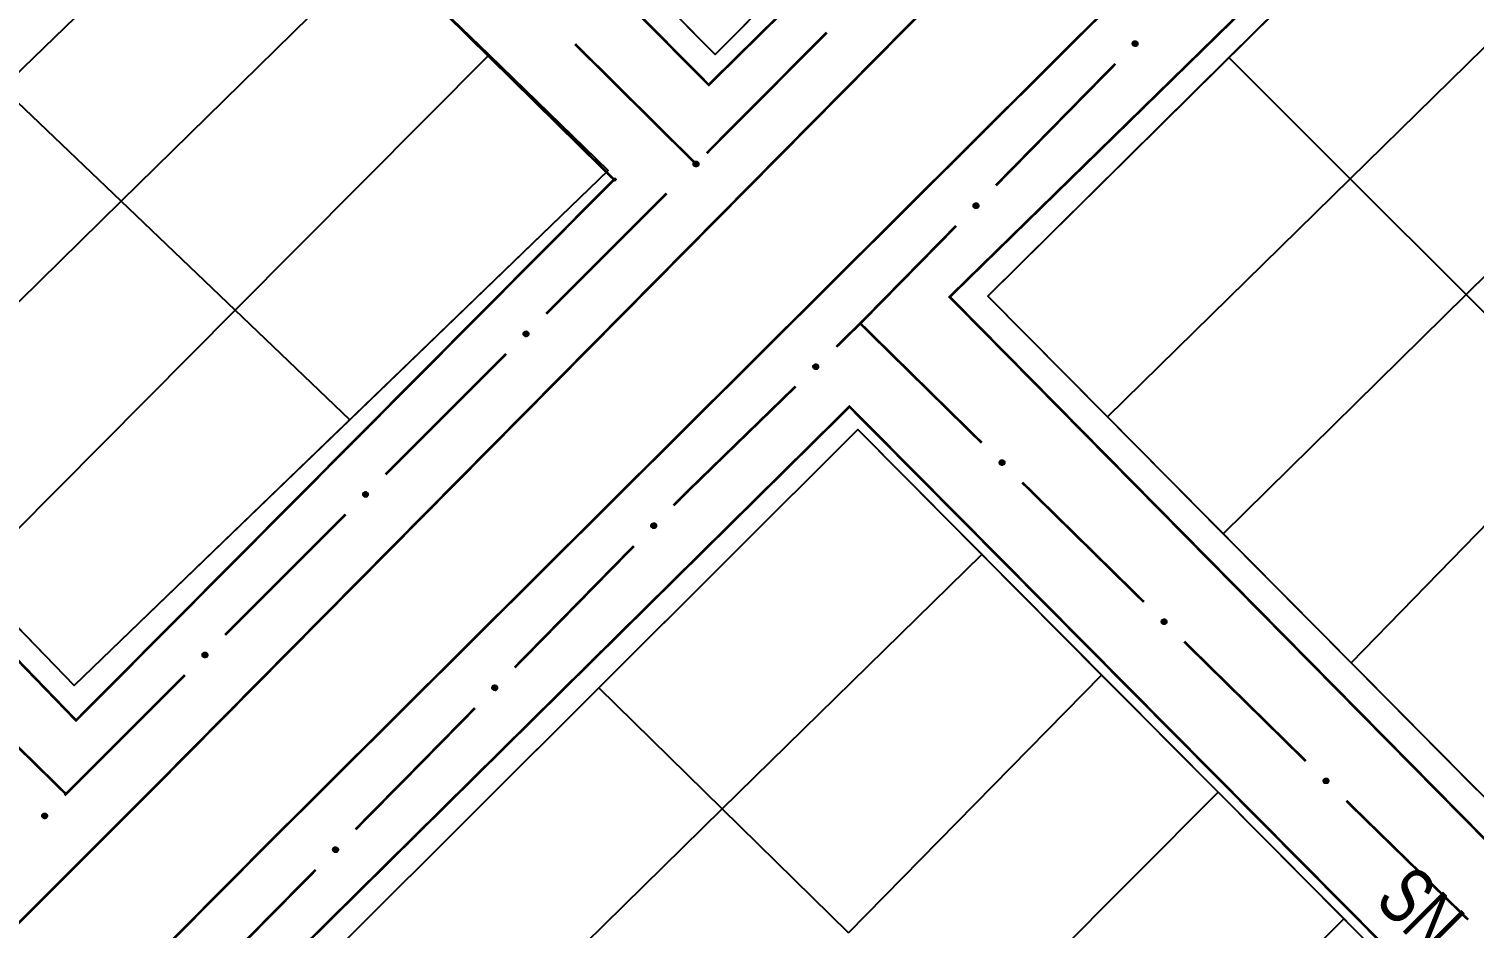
# Model space of a CAD drawing. Extents: x 205150 to 206910, y 4858726 to 4860849.
# Drawn here: x 205541 to 205642.9, y 4860356.9 to 4860420.2 of the extents above; entities that cross this region are included whole.
import ezdxf

# ---------------------------------------------------------------- set-up
doc = ezdxf.new("R2010")
doc.units = 0
doc.header["$LTSCALE"] = 1.5
doc.header["$MEASUREMENT"] = 0
for name, color, linetype in [('CD-MALHA-LOTES', 7, 'CONTINUOUS'), ('RU-QUADRAS', 6, 'CONTINUOUS'), ('SV-EIXO-RUA-N-PAV', 6, 'CONTINUOUS'), ('SV-RUA-NAO-PAV-S-GUIA-C-GUIA', 7, 'CONTINUOUS'), ('SV-TXT-RUA-N-PAV-S-GUIA-C-GUIA', 7, 'CONTINUOUS'), ('SV-VIAS-EM-CONSTR', 7, 'CONTINUOUS')]:
    doc.layers.add(name, color=color, linetype=linetype)
doc.styles.add('ARIAL', font='ARIAL.TTF')

msp = doc.modelspace()

# ---------------------------------------------------------------- linework, layer by layer
at = {"layer": 'CD-MALHA-LOTES'}
for points in [[(205607.77, 4860436.92), (205589.4, 4860418.44), (205581.49, 4860426.41)], [(205651.84, 4860427.02), (205643.19, 4860435.61), (205625.61, 4860418.22)], [(205539.19, 4860416.08), (205557.54, 4860433.85)], [(205634.16, 4860409.68), (205651.84, 4860427.02)], [(205547.55, 4860408.1), (205565.71, 4860425.93)], [(205573.48, 4860418.4), (205565.71, 4860425.93)], [(205642.32, 4860401.53), (205659.99, 4860418.93)], [(205555.59, 4860400.42), (205573.48, 4860418.4)], [(205573.48, 4860418.4), (205581.87, 4860410.26), (205563.66, 4860392.7)], [(205617.04, 4860392.89), (205608.61, 4860401.4), (205625.61, 4860418.22)], [(205634.16, 4860409.68), (205625.61, 4860418.22)], [(205547.55, 4860408.1), (205539.19, 4860416.08)], [(205617.04, 4860392.89), (205634.16, 4860409.68)], [(205642.32, 4860401.53), (205634.16, 4860409.68)], [(205528.92, 4860389.8), (205547.55, 4860408.1)], [(205555.59, 4860400.42), (205547.55, 4860408.1)], [(205625.2, 4860384.66), (205642.32, 4860401.53)], [(205651.04, 4860392.82), (205642.32, 4860401.53)], [(205536.86, 4860381.59), (205555.59, 4860400.42)], [(205563.66, 4860392.7), (205555.59, 4860400.42)], [(205563.66, 4860392.7), (205544.23, 4860373.97), (205536.86, 4860381.59)], [(205625.2, 4860384.66), (205617.04, 4860392.89)], [(205634.22, 4860375.56), (205651.04, 4860392.82)], [(205581.21, 4860373.81), (205599.45, 4860392), (205608.19, 4860383.21)], [(205634.22, 4860375.56), (205625.2, 4860384.66)], [(205589.91, 4860365.28), (205608.19, 4860383.21)], [(205616.64, 4860374.71), (205608.19, 4860383.21)], [(205643.11, 4860366.59), (205634.22, 4860375.56)], [(205598.81, 4860356.55), (205616.64, 4860374.71)], [(205624.84, 4860366.46), (205616.64, 4860374.71)], [(205571.93, 4860347.63), (205563.41, 4860356.06), (205581.21, 4860373.81)], [(205589.91, 4860365.28), (205581.21, 4860373.81)], [(205606.99, 4860348.53), (205624.84, 4860366.46)], [(205633.7, 4860357.53), (205624.84, 4860366.46)], [(205571.93, 4860347.63), (205589.91, 4860365.28)], [(205598.81, 4860356.55), (205589.91, 4860365.28)], [(205615.97, 4860339.72), (205633.7, 4860357.53)], [(205642.65, 4860348.53), (205633.7, 4860357.53)]]:
    msp.add_lwpolyline(points, dxfattribs=at)
at = {"layer": 'RU-QUADRAS'}
for points in [[(205527.54, 4860551.32), (205498.98, 4860509.56), (205589.4, 4860418.44), (205625.99, 4860455.25)], [(205486.56, 4860490.29), (205464.93, 4860456.94), (205467.07, 4860453.74), (205544.23, 4860373.97), (205581.87, 4860410.26), (205508.98, 4860480.95), (205502.04, 4860474.81)], [(205643.19, 4860435.61), (205718.65, 4860360.7), (205684.29, 4860325.04), (205608.61, 4860401.4)], [(205599.45, 4860392), (205686.43, 4860304.48), (205650.98, 4860269.33), (205563.41, 4860356.06)]]:
    msp.add_lwpolyline(points, close=True, dxfattribs=at)
at = {"layer": 'SV-EIXO-RUA-N-PAV', "const_width": 0.18, "flags": 128}
for points in [[(205588.81, 4860411.48), (205597.27, 4860419.98)], [(205588.05, 4860410.72), (205579.53, 4860419.17)], [(205609.19, 4860409.21), (205617.6, 4860417.77)], [(205577.5, 4860400.16), (205585.98, 4860408.65)], [(205599.63, 4860399.48), (205606.38, 4860406.35)], [(205599.37, 4860399.23), (205599.63, 4860399.48)], [(205599.63, 4860399.48), (205608.19, 4860391.07)], [(205597.94, 4860397.83), (205599.37, 4860399.23)], [(205566.18, 4860388.85), (205574.67, 4860397.33)], [(205587.35, 4860387.54), (205595.07, 4860395.04)], [(205611.05, 4860388.27), (205619.61, 4860379.86)], [(205586.48, 4860386.66), (205587.18, 4860387.37)], [(205587.18, 4860387.37), (205587.35, 4860387.54)], [(205554.87, 4860377.54), (205563.36, 4860386.02)], [(205575.28, 4860375.24), (205583.68, 4860383.8)], [(205622.46, 4860377.06), (205631.02, 4860368.65)], [(205543.66, 4860366.32), (205535.09, 4860374.73)], [(205543.66, 4860366.32), (205552.04, 4860374.71)], [(205567.9, 4860367.72), (205572.48, 4860372.38)], [(205564.06, 4860363.83), (205567.57, 4860367.39)], [(205567.57, 4860367.39), (205567.9, 4860367.72)], [(205543.56, 4860366.22), (205543.66, 4860366.32)], [(205633.88, 4860365.85), (205642.47, 4860357.47)], [(205555.45, 4860355.11), (205561.25, 4860360.98)]]:
    msp.add_lwpolyline(points, dxfattribs=at)
at = {"layer": 'SV-EIXO-RUA-N-PAV', "flags": 128}
for points in [[(205618.82, 4860419.15), (205618.99, 4860419.37)], [(205618.82, 4860419.17), (205618.97, 4860419.37)], [(205618.82, 4860419.2), (205618.94, 4860419.36)], [(205618.82, 4860419.22), (205618.93, 4860419.36)], [(205618.82, 4860419.24), (205618.9, 4860419.34)], [(205618.83, 4860419.13), (205619.01, 4860419.37)], [(205618.83, 4860419.26), (205618.89, 4860419.34)], [(205618.84, 4860419.12), (205619.03, 4860419.36)], [(205618.85, 4860419.1), (205619.06, 4860419.36)], [(205618.86, 4860419.09), (205619.07, 4860419.35)], [(205618.87, 4860419.07), (205619.09, 4860419.34)], [(205618.89, 4860419.06), (205619.1, 4860419.33)], [(205618.9, 4860419.05), (205619.12, 4860419.32)], [(205618.92, 4860419.04), (205619.13, 4860419.31)], [(205618.93, 4860419.03), (205619.14, 4860419.3)], [(205618.95, 4860419.03), (205619.15, 4860419.27)], [(205618.97, 4860419.02), (205619.16, 4860419.26)], [(205619, 4860419.02), (205619.16, 4860419.24)], [(205619.02, 4860419.02), (205619.17, 4860419.22)], [(205619.04, 4860419.03), (205619.16, 4860419.19)], [(205619.06, 4860419.03), (205619.17, 4860419.17)], [(205619.08, 4860419.04), (205619.16, 4860419.15)], [(205619.09, 4860419.05), (205619.16, 4860419.13)], [(205587.87, 4860410.75), (205587.98, 4860410.89)], [(205587.88, 4860410.66), (205588.07, 4860410.9)], [(205587.88, 4860410.7), (205588.02, 4860410.9)], [(205587.88, 4860410.68), (205588.05, 4860410.89)], [(205587.88, 4860410.72), (205588, 4860410.89)], [(205587.88, 4860410.77), (205587.96, 4860410.87)], [(205587.88, 4860410.79), (205587.95, 4860410.87)], [(205587.9, 4860410.64), (205588.09, 4860410.89)], [(205587.9, 4860410.62), (205588.12, 4860410.89)], [(205587.92, 4860410.61), (205588.13, 4860410.88)], [(205587.93, 4860410.6), (205588.15, 4860410.87)], [(205587.94, 4860410.59), (205588.16, 4860410.86)], [(205587.95, 4860410.57), (205588.18, 4860410.85)], [(205587.97, 4860410.57), (205588.19, 4860410.83)], [(205587.98, 4860410.56), (205588.2, 4860410.82)], [(205588.01, 4860410.55), (205588.2, 4860410.8)], [(205588.03, 4860410.55), (205588.21, 4860410.79)], [(205588.05, 4860410.55), (205588.22, 4860410.76)], [(205588.07, 4860410.55), (205588.23, 4860410.75)], [(205588.1, 4860410.56), (205588.22, 4860410.72)], [(205588.12, 4860410.56), (205588.23, 4860410.7)], [(205588.13, 4860410.57), (205588.22, 4860410.67)], [(205588.15, 4860410.57), (205588.22, 4860410.66)], [(205607.6, 4860407.8), (205607.71, 4860407.94)], [(205607.61, 4860407.76), (205607.75, 4860407.96)], [(205607.61, 4860407.73), (205607.78, 4860407.95)], [(205607.61, 4860407.78), (205607.73, 4860407.95)], [(205607.61, 4860407.83), (205607.69, 4860407.93)], [(205607.61, 4860407.85), (205607.68, 4860407.93)], [(205607.62, 4860407.71), (205607.8, 4860407.96)], [(205607.63, 4860407.7), (205607.82, 4860407.95)], [(205607.63, 4860407.68), (205607.84, 4860407.95)], [(205607.65, 4860407.67), (205607.86, 4860407.94)], [(205607.66, 4860407.66), (205607.88, 4860407.93)], [(205607.67, 4860407.65), (205607.89, 4860407.92)], [(205607.68, 4860407.63), (205607.91, 4860407.91)], [(205607.7, 4860407.63), (205607.91, 4860407.89)], [(205607.72, 4860407.61), (205607.93, 4860407.88)], [(205607.74, 4860407.61), (205607.93, 4860407.86)], [(205607.76, 4860407.61), (205607.94, 4860407.85)], [(205607.78, 4860407.61), (205607.95, 4860407.82)], [(205607.81, 4860407.61), (205607.96, 4860407.81)], [(205607.83, 4860407.62), (205607.95, 4860407.78)], [(205607.85, 4860407.62), (205607.96, 4860407.76)], [(205607.87, 4860407.63), (205607.95, 4860407.73)], [(205607.88, 4860407.63), (205607.95, 4860407.72)], [(205575.9, 4860398.73), (205576.05, 4860398.92)], [(205575.9, 4860398.75), (205576.03, 4860398.91)], [(205575.9, 4860398.77), (205576.01, 4860398.91)], [(205575.91, 4860398.68), (205576.1, 4860398.93)], [(205575.91, 4860398.7), (205576.08, 4860398.92)], [(205575.91, 4860398.8), (205575.99, 4860398.9)], [(205575.91, 4860398.82), (205575.98, 4860398.9)], [(205575.93, 4860398.67), (205576.12, 4860398.92)], [(205575.93, 4860398.65), (205576.14, 4860398.91)], [(205575.95, 4860398.64), (205576.16, 4860398.9)], [(205575.95, 4860398.63), (205576.18, 4860398.9)], [(205575.97, 4860398.61), (205576.19, 4860398.88)], [(205575.98, 4860398.6), (205576.21, 4860398.87)], [(205576, 4860398.59), (205576.21, 4860398.86)], [(205576.01, 4860398.58), (205576.23, 4860398.85)], [(205576.04, 4860398.58), (205576.23, 4860398.83)], [(205576.05, 4860398.57), (205576.24, 4860398.81)], [(205576.08, 4860398.58), (205576.25, 4860398.79)], [(205576.1, 4860398.57), (205576.25, 4860398.77)], [(205576.13, 4860398.58), (205576.25, 4860398.74)], [(205576.14, 4860398.58), (205576.25, 4860398.72)], [(205576.16, 4860398.6), (205576.25, 4860398.7)], [(205576.18, 4860398.6), (205576.24, 4860398.68)], [(205596.32, 4860396.42), (205596.47, 4860396.61)], [(205596.32, 4860396.44), (205596.45, 4860396.6)], [(205596.32, 4860396.47), (205596.43, 4860396.6)], [(205596.33, 4860396.39), (205596.5, 4860396.61)], [(205596.33, 4860396.37), (205596.52, 4860396.61)], [(205596.33, 4860396.49), (205596.41, 4860396.59)], [(205596.33, 4860396.51), (205596.4, 4860396.59)], [(205596.34, 4860396.36), (205596.54, 4860396.6)], [(205596.35, 4860396.34), (205596.57, 4860396.6)], [(205596.36, 4860396.33), (205596.58, 4860396.59)], [(205596.37, 4860396.32), (205596.6, 4860396.58)], [(205596.39, 4860396.3), (205596.61, 4860396.57)], [(205596.4, 4860396.29), (205596.63, 4860396.56)], [(205596.42, 4860396.28), (205596.63, 4860396.55)], [(205596.43, 4860396.27), (205596.65, 4860396.53)], [(205596.45, 4860396.27), (205596.65, 4860396.51)], [(205596.47, 4860396.26), (205596.66, 4860396.5)], [(205596.5, 4860396.27), (205596.67, 4860396.48)], [(205596.52, 4860396.26), (205596.67, 4860396.46)], [(205596.54, 4860396.27), (205596.67, 4860396.43)], [(205596.56, 4860396.27), (205596.67, 4860396.41)], [(205596.58, 4860396.28), (205596.66, 4860396.39)], [(205596.59, 4860396.29), (205596.66, 4860396.37)], [(205609.45, 4860389.72), (205609.7, 4860389.52)], [(205609.45, 4860389.7), (205609.69, 4860389.51)], [(205609.45, 4860389.67), (205609.67, 4860389.51)], [(205609.45, 4860389.65), (205609.65, 4860389.5)], [(205609.46, 4860389.74), (205609.72, 4860389.53)], [(205609.46, 4860389.63), (205609.62, 4860389.51)], [(205609.46, 4860389.61), (205609.6, 4860389.5)], [(205609.47, 4860389.77), (205609.75, 4860389.55)], [(205609.47, 4860389.75), (205609.73, 4860389.54)], [(205609.47, 4860389.59), (205609.57, 4860389.51)], [(205609.47, 4860389.58), (205609.56, 4860389.51)], [(205609.49, 4860389.78), (205609.76, 4860389.56)], [(205609.5, 4860389.8), (205609.77, 4860389.58)], [(205609.51, 4860389.81), (205609.78, 4860389.6)], [(205609.52, 4860389.82), (205609.79, 4860389.61)], [(205609.54, 4860389.83), (205609.79, 4860389.64)], [(205609.55, 4860389.84), (205609.8, 4860389.65)], [(205609.57, 4860389.84), (205609.79, 4860389.68)], [(205609.6, 4860389.85), (205609.8, 4860389.7)], [(205609.62, 4860389.85), (205609.79, 4860389.73)], [(205609.64, 4860389.85), (205609.79, 4860389.74)], [(205609.67, 4860389.85), (205609.77, 4860389.76)], [(205609.69, 4860389.84), (205609.77, 4860389.78)], [(205564.59, 4860387.41), (205564.74, 4860387.61)], [(205564.59, 4860387.44), (205564.71, 4860387.6)], [(205564.59, 4860387.46), (205564.7, 4860387.6)], [(205564.59, 4860387.48), (205564.68, 4860387.58)], [(205564.6, 4860387.39), (205564.76, 4860387.61)], [(205564.6, 4860387.37), (205564.79, 4860387.61)], [(205564.6, 4860387.5), (205564.67, 4860387.58)], [(205564.61, 4860387.36), (205564.81, 4860387.6)], [(205564.62, 4860387.34), (205564.83, 4860387.6)], [(205564.63, 4860387.33), (205564.84, 4860387.59)], [(205564.64, 4860387.31), (205564.86, 4860387.58)], [(205564.66, 4860387.3), (205564.88, 4860387.57)], [(205564.67, 4860387.29), (205564.89, 4860387.56)], [(205564.69, 4860387.28), (205564.9, 4860387.54)], [(205564.7, 4860387.27), (205564.91, 4860387.53)], [(205564.72, 4860387.27), (205564.92, 4860387.51)], [(205564.74, 4860387.26), (205564.93, 4860387.5)], [(205564.77, 4860387.26), (205564.93, 4860387.48)], [(205564.79, 4860387.26), (205564.94, 4860387.46)], [(205564.81, 4860387.27), (205564.94, 4860387.43)], [(205564.83, 4860387.27), (205564.94, 4860387.41)], [(205564.85, 4860387.28), (205564.93, 4860387.38)], [(205564.86, 4860387.29), (205564.93, 4860387.37)], [(205584.9, 4860385.2), (205585.05, 4860385.41)], [(205584.9, 4860385.25), (205585.01, 4860385.39)], [(205584.91, 4860385.16), (205585.1, 4860385.41)], [(205584.91, 4860385.18), (205585.08, 4860385.4)], [(205584.91, 4860385.23), (205585.03, 4860385.39)], [(205584.91, 4860385.28), (205584.99, 4860385.38)], [(205584.91, 4860385.3), (205584.98, 4860385.38)], [(205584.93, 4860385.15), (205585.12, 4860385.4)], [(205584.93, 4860385.13), (205585.14, 4860385.4)], [(205584.95, 4860385.12), (205585.16, 4860385.39)], [(205584.96, 4860385.11), (205585.18, 4860385.38)], [(205584.97, 4860385.09), (205585.19, 4860385.37)], [(205584.98, 4860385.08), (205585.2, 4860385.36)], [(205585, 4860385.07), (205585.21, 4860385.34)], [(205585.01, 4860385.06), (205585.23, 4860385.33)], [(205585.04, 4860385.06), (205585.23, 4860385.31)], [(205585.06, 4860385.06), (205585.24, 4860385.3)], [(205585.08, 4860385.06), (205585.25, 4860385.27)], [(205585.11, 4860385.06), (205585.25, 4860385.26)], [(205585.13, 4860385.07), (205585.25, 4860385.23)], [(205585.15, 4860385.07), (205585.25, 4860385.21)], [(205585.16, 4860385.08), (205585.25, 4860385.18)], [(205585.18, 4860385.08), (205585.25, 4860385.17)], [(205620.86, 4860378.49), (205621.1, 4860378.3)], [(205620.86, 4860378.46), (205621.08, 4860378.3)], [(205620.86, 4860378.44), (205621.06, 4860378.29)], [(205620.87, 4860378.53), (205621.14, 4860378.32)], [(205620.87, 4860378.51), (205621.11, 4860378.31)], [(205620.87, 4860378.42), (205621.03, 4860378.29)], [(205620.87, 4860378.4), (205621.01, 4860378.29)], [(205620.88, 4860378.54), (205621.15, 4860378.33)], [(205620.88, 4860378.38), (205620.99, 4860378.3)], [(205620.89, 4860378.56), (205621.16, 4860378.34)], [(205620.89, 4860378.37), (205620.97, 4860378.3)], [(205620.9, 4860378.57), (205621.17, 4860378.35)], [(205620.91, 4860378.59), (205621.18, 4860378.37)], [(205620.93, 4860378.6), (205621.19, 4860378.39)], [(205620.94, 4860378.61), (205621.2, 4860378.4)], [(205620.96, 4860378.62), (205621.2, 4860378.42)], [(205620.97, 4860378.63), (205621.21, 4860378.44)], [(205620.99, 4860378.63), (205621.21, 4860378.47)], [(205621.01, 4860378.64), (205621.21, 4860378.49)], [(205621.04, 4860378.64), (205621.2, 4860378.52)], [(205621.06, 4860378.64), (205621.2, 4860378.53)], [(205621.08, 4860378.63), (205621.18, 4860378.55)], [(205621.1, 4860378.63), (205621.18, 4860378.56)], [(205553.28, 4860376.1), (205553.43, 4860376.3)], [(205553.28, 4860376.08), (205553.45, 4860376.29)], [(205553.28, 4860376.12), (205553.4, 4860376.29)], [(205553.28, 4860376.15), (205553.39, 4860376.29)], [(205553.28, 4860376.17), (205553.36, 4860376.27)], [(205553.29, 4860376.06), (205553.48, 4860376.3)], [(205553.29, 4860376.19), (205553.35, 4860376.27)], [(205553.3, 4860376.04), (205553.49, 4860376.29)], [(205553.3, 4860376.02), (205553.52, 4860376.29)], [(205553.32, 4860376.01), (205553.53, 4860376.28)], [(205553.33, 4860376), (205553.55, 4860376.27)], [(205553.34, 4860375.99), (205553.57, 4860376.25)], [(205553.35, 4860375.97), (205553.58, 4860376.25)], [(205553.37, 4860375.97), (205553.59, 4860376.23)], [(205553.39, 4860375.96), (205553.6, 4860376.22)], [(205553.41, 4860375.95), (205553.61, 4860376.2)], [(205553.43, 4860375.95), (205553.62, 4860376.19)], [(205553.45, 4860375.95), (205553.62, 4860376.16)], [(205553.48, 4860375.95), (205553.63, 4860376.15)], [(205553.5, 4860375.96), (205553.62, 4860376.12)], [(205553.52, 4860375.96), (205553.63, 4860376.1)], [(205553.54, 4860375.97), (205553.62, 4860376.07)], [(205553.55, 4860375.97), (205553.62, 4860376.05)], [(205573.7, 4860373.78), (205573.85, 4860373.99)], [(205573.7, 4860373.81), (205573.82, 4860373.97)], [(205573.7, 4860373.83), (205573.81, 4860373.97)], [(205573.7, 4860373.86), (205573.78, 4860373.96)], [(205573.71, 4860373.74), (205573.89, 4860373.99)], [(205573.71, 4860373.76), (205573.87, 4860373.98)], [(205573.71, 4860373.88), (205573.77, 4860373.96)], [(205573.72, 4860373.73), (205573.91, 4860373.98)], [(205573.73, 4860373.71), (205573.94, 4860373.97)], [(205573.74, 4860373.7), (205573.95, 4860373.96)], [(205573.75, 4860373.68), (205573.97, 4860373.96)], [(205573.77, 4860373.67), (205573.99, 4860373.94)], [(205573.78, 4860373.66), (205574, 4860373.94)], [(205573.8, 4860373.65), (205574.01, 4860373.92)], [(205573.81, 4860373.64), (205574.02, 4860373.91)], [(205573.83, 4860373.64), (205574.03, 4860373.89)], [(205573.85, 4860373.64), (205574.04, 4860373.88)], [(205573.88, 4860373.64), (205574.04, 4860373.85)], [(205573.9, 4860373.63), (205574.05, 4860373.84)], [(205573.92, 4860373.65), (205574.04, 4860373.81)], [(205573.94, 4860373.65), (205574.05, 4860373.79)], [(205573.96, 4860373.66), (205574.04, 4860373.76)], [(205573.97, 4860373.66), (205574.04, 4860373.75)], [(205632.27, 4860367.23), (205632.48, 4860367.08)], [(205632.28, 4860367.32), (205632.55, 4860367.1)], [(205632.28, 4860367.29), (205632.53, 4860367.1)], [(205632.28, 4860367.27), (205632.52, 4860367.09)], [(205632.28, 4860367.25), (205632.49, 4860367.08)], [(205632.29, 4860367.33), (205632.56, 4860367.12)], [(205632.29, 4860367.2), (205632.45, 4860367.08)], [(205632.29, 4860367.19), (205632.43, 4860367.08)], [(205632.3, 4860367.35), (205632.58, 4860367.13)], [(205632.3, 4860367.17), (205632.4, 4860367.08)], [(205632.3, 4860367.15), (205632.39, 4860367.09)], [(205632.31, 4860367.36), (205632.58, 4860367.14)], [(205632.32, 4860367.37), (205632.6, 4860367.15)], [(205632.34, 4860367.38), (205632.6, 4860367.18)], [(205632.35, 4860367.4), (205632.61, 4860367.19)], [(205632.37, 4860367.4), (205632.62, 4860367.21)], [(205632.38, 4860367.42), (205632.63, 4860367.23)], [(205632.4, 4860367.42), (205632.62, 4860367.26)], [(205632.42, 4860367.43), (205632.63, 4860367.28)], [(205632.45, 4860367.43), (205632.61, 4860367.3)], [(205632.47, 4860367.43), (205632.61, 4860367.32)], [(205632.5, 4860367.42), (205632.6, 4860367.34)], [(205632.52, 4860367.42), (205632.6, 4860367.35)], [(205541.98, 4860364.76), (205542.13, 4860364.96)], [(205541.98, 4860364.79), (205542.11, 4860364.95)], [(205541.98, 4860364.81), (205542.09, 4860364.95)], [(205541.99, 4860364.74), (205542.15, 4860364.96)], [(205541.99, 4860364.72), (205542.18, 4860364.96)], [(205541.99, 4860364.83), (205542.07, 4860364.94)], [(205541.99, 4860364.85), (205542.06, 4860364.93)], [(205542.01, 4860364.71), (205542.2, 4860364.96)], [(205542.01, 4860364.69), (205542.22, 4860364.95)], [(205542.03, 4860364.68), (205542.23, 4860364.94)], [(205542.04, 4860364.66), (205542.26, 4860364.94)], [(205542.05, 4860364.65), (205542.27, 4860364.92)], [(205542.06, 4860364.64), (205542.28, 4860364.91)], [(205542.08, 4860364.63), (205542.29, 4860364.9)], [(205542.09, 4860364.62), (205542.3, 4860364.89)], [(205542.12, 4860364.62), (205542.31, 4860364.87)], [(205542.14, 4860364.61), (205542.32, 4860364.85)], [(205542.16, 4860364.62), (205542.33, 4860364.83)], [(205542.18, 4860364.61), (205542.33, 4860364.81)], [(205542.21, 4860364.62), (205542.33, 4860364.78)], [(205542.22, 4860364.62), (205542.33, 4860364.77)], [(205542.24, 4860364.64), (205542.32, 4860364.74)], [(205542.26, 4860364.64), (205542.32, 4860364.72)], [(205562.47, 4860362.43), (205562.58, 4860362.57)], [(205562.48, 4860362.36), (205562.65, 4860362.58)], [(205562.48, 4860362.38), (205562.62, 4860362.58)], [(205562.48, 4860362.41), (205562.6, 4860362.57)], [(205562.48, 4860362.45), (205562.56, 4860362.55)], [(205562.48, 4860362.47), (205562.55, 4860362.55)], [(205562.49, 4860362.34), (205562.67, 4860362.58)], [(205562.5, 4860362.33), (205562.69, 4860362.57)], [(205562.5, 4860362.31), (205562.72, 4860362.57)], [(205562.52, 4860362.3), (205562.73, 4860362.56)], [(205562.53, 4860362.28), (205562.75, 4860362.56)], [(205562.54, 4860362.27), (205562.76, 4860362.54)], [(205562.55, 4860362.26), (205562.78, 4860362.53)], [(205562.57, 4860362.25), (205562.79, 4860362.52)], [(205562.59, 4860362.24), (205562.8, 4860362.51)], [(205562.61, 4860362.24), (205562.8, 4860362.48)], [(205562.63, 4860362.23), (205562.81, 4860362.47)], [(205562.65, 4860362.23), (205562.82, 4860362.45)], [(205562.68, 4860362.23), (205562.83, 4860362.43)], [(205562.7, 4860362.24), (205562.82, 4860362.4)], [(205562.72, 4860362.24), (205562.83, 4860362.38)], [(205562.73, 4860362.25), (205562.82, 4860362.36)], [(205562.75, 4860362.26), (205562.82, 4860362.34)]]:
    msp.add_lwpolyline(points, dxfattribs=at)
for points in [[(205618.82, 4860419.17), (205618.82, 4860419.22), (205618.83, 4860419.26), (205618.84, 4860419.29), (205618.87, 4860419.32), (205618.89, 4860419.34), (205618.93, 4860419.36), (205618.97, 4860419.37), (205619.01, 4860419.37), (205619.06, 4860419.36), (205619.09, 4860419.34), (205619.12, 4860419.32), (205619.14, 4860419.3), (205619.16, 4860419.26), (205619.17, 4860419.22), (205619.17, 4860419.17), (205619.16, 4860419.13), (205619.14, 4860419.1), (205619.12, 4860419.07), (205619.09, 4860419.05), (205619.06, 4860419.03), (205619.02, 4860419.02), (205618.97, 4860419.02), (205618.93, 4860419.03), (205618.9, 4860419.05), (205618.87, 4860419.07), (205618.85, 4860419.1), (205618.83, 4860419.13), (205618.82, 4860419.17)], [(205587.88, 4860410.7), (205587.87, 4860410.75), (205587.88, 4860410.79), (205587.9, 4860410.82), (205587.93, 4860410.85), (205587.95, 4860410.87), (205587.98, 4860410.89), (205588.02, 4860410.9), (205588.07, 4860410.9), (205588.12, 4860410.89), (205588.15, 4860410.87), (205588.18, 4860410.85), (205588.2, 4860410.82), (205588.21, 4860410.79), (205588.23, 4860410.75), (205588.23, 4860410.7), (205588.22, 4860410.66), (205588.2, 4860410.62), (205588.18, 4860410.6), (205588.15, 4860410.57), (205588.12, 4860410.56), (205588.07, 4860410.55), (205588.03, 4860410.55), (205587.98, 4860410.56), (205587.95, 4860410.57), (205587.93, 4860410.6), (205587.9, 4860410.62), (205587.88, 4860410.66), (205587.88, 4860410.7)], [(205607.61, 4860407.76), (205607.6, 4860407.8), (205607.61, 4860407.85), (205607.63, 4860407.88), (205607.65, 4860407.9), (205607.68, 4860407.93), (205607.71, 4860407.94), (205607.75, 4860407.96), (205607.8, 4860407.96), (205607.84, 4860407.95), (205607.88, 4860407.93), (205607.91, 4860407.91), (205607.93, 4860407.88), (205607.94, 4860407.85), (205607.96, 4860407.81), (205607.96, 4860407.76), (205607.95, 4860407.72), (205607.93, 4860407.68), (205607.91, 4860407.66), (205607.88, 4860407.63), (205607.85, 4860407.62), (205607.81, 4860407.61), (205607.76, 4860407.61), (205607.72, 4860407.61), (205607.68, 4860407.63), (205607.66, 4860407.66), (205607.63, 4860407.68), (205607.62, 4860407.71), (205607.61, 4860407.76)], [(205575.9, 4860398.73), (205575.9, 4860398.77), (205575.91, 4860398.82), (205575.93, 4860398.85), (205575.95, 4860398.87), (205575.98, 4860398.9), (205576.01, 4860398.91), (205576.05, 4860398.92), (205576.1, 4860398.93), (205576.14, 4860398.91), (205576.18, 4860398.9), (205576.21, 4860398.87), (205576.23, 4860398.85), (205576.24, 4860398.81), (205576.25, 4860398.77), (205576.25, 4860398.72), (205576.24, 4860398.68), (205576.23, 4860398.65), (205576.2, 4860398.62), (205576.18, 4860398.6), (205576.14, 4860398.58), (205576.1, 4860398.57), (205576.05, 4860398.57), (205576.01, 4860398.58), (205575.98, 4860398.6), (205575.95, 4860398.63), (205575.93, 4860398.65), (205575.91, 4860398.68), (205575.9, 4860398.73)], [(205596.32, 4860396.42), (205596.32, 4860396.47), (205596.33, 4860396.51), (205596.35, 4860396.54), (205596.37, 4860396.56), (205596.4, 4860396.59), (205596.43, 4860396.6), (205596.47, 4860396.61), (205596.52, 4860396.61), (205596.57, 4860396.6), (205596.6, 4860396.58), (205596.63, 4860396.56), (205596.65, 4860396.53), (205596.66, 4860396.5), (205596.67, 4860396.46), (205596.67, 4860396.41), (205596.66, 4860396.37), (205596.64, 4860396.34), (205596.62, 4860396.31), (205596.59, 4860396.29), (205596.56, 4860396.27), (205596.52, 4860396.26), (205596.47, 4860396.26), (205596.43, 4860396.27), (205596.4, 4860396.29), (205596.37, 4860396.32), (205596.35, 4860396.34), (205596.33, 4860396.37), (205596.32, 4860396.42)], [(205609.6, 4860389.85), (205609.64, 4860389.85), (205609.69, 4860389.84), (205609.72, 4860389.83), (205609.75, 4860389.8), (205609.77, 4860389.78), (205609.79, 4860389.74), (205609.8, 4860389.7), (205609.8, 4860389.65), (205609.79, 4860389.61), (205609.77, 4860389.58), (205609.75, 4860389.55), (205609.72, 4860389.53), (205609.69, 4860389.51), (205609.65, 4860389.5), (205609.6, 4860389.5), (205609.56, 4860389.51), (205609.53, 4860389.53), (205609.5, 4860389.55), (205609.47, 4860389.58), (205609.46, 4860389.61), (205609.45, 4860389.65), (205609.45, 4860389.7), (205609.46, 4860389.74), (205609.47, 4860389.77), (205609.5, 4860389.8), (205609.52, 4860389.82), (205609.55, 4860389.84), (205609.6, 4860389.85)], [(205564.59, 4860387.41), (205564.59, 4860387.46), (205564.6, 4860387.5), (205564.62, 4860387.54), (205564.64, 4860387.56), (205564.67, 4860387.58), (205564.7, 4860387.6), (205564.74, 4860387.61), (205564.79, 4860387.61), (205564.83, 4860387.6), (205564.86, 4860387.58), (205564.89, 4860387.56), (205564.91, 4860387.53), (205564.93, 4860387.5), (205564.94, 4860387.46), (205564.94, 4860387.41), (205564.93, 4860387.37), (205564.91, 4860387.34), (205564.89, 4860387.31), (205564.86, 4860387.29), (205564.83, 4860387.27), (205564.79, 4860387.26), (205564.74, 4860387.26), (205564.7, 4860387.27), (205564.67, 4860387.29), (205564.64, 4860387.31), (205564.62, 4860387.34), (205564.6, 4860387.37), (205564.59, 4860387.41)], [(205584.9, 4860385.2), (205584.9, 4860385.25), (205584.91, 4860385.3), (205584.93, 4860385.33), (205584.95, 4860385.35), (205584.98, 4860385.38), (205585.01, 4860385.39), (205585.05, 4860385.41), (205585.1, 4860385.41), (205585.14, 4860385.4), (205585.18, 4860385.38), (205585.2, 4860385.36), (205585.23, 4860385.33), (205585.24, 4860385.3), (205585.25, 4860385.26), (205585.25, 4860385.21), (205585.25, 4860385.17), (205585.23, 4860385.13), (205585.2, 4860385.11), (205585.18, 4860385.08), (205585.15, 4860385.07), (205585.11, 4860385.06), (205585.06, 4860385.06), (205585.01, 4860385.06), (205584.98, 4860385.08), (205584.96, 4860385.11), (205584.93, 4860385.13), (205584.91, 4860385.16), (205584.9, 4860385.2)], [(205621.01, 4860378.64), (205621.06, 4860378.64), (205621.1, 4860378.63), (205621.13, 4860378.61), (205621.16, 4860378.59), (205621.18, 4860378.56), (205621.2, 4860378.53), (205621.21, 4860378.49), (205621.21, 4860378.44), (205621.2, 4860378.4), (205621.18, 4860378.37), (205621.16, 4860378.34), (205621.14, 4860378.32), (205621.1, 4860378.3), (205621.06, 4860378.29), (205621.01, 4860378.29), (205620.97, 4860378.3), (205620.94, 4860378.32), (205620.91, 4860378.34), (205620.89, 4860378.37), (205620.87, 4860378.4), (205620.86, 4860378.44), (205620.86, 4860378.49), (205620.87, 4860378.53), (205620.89, 4860378.56), (205620.91, 4860378.59), (205620.94, 4860378.61), (205620.97, 4860378.63), (205621.01, 4860378.64)], [(205553.28, 4860376.1), (205553.28, 4860376.15), (205553.29, 4860376.19), (205553.3, 4860376.22), (205553.33, 4860376.25), (205553.35, 4860376.27), (205553.39, 4860376.29), (205553.43, 4860376.3), (205553.48, 4860376.3), (205553.52, 4860376.29), (205553.55, 4860376.27), (205553.58, 4860376.25), (205553.6, 4860376.22), (205553.62, 4860376.19), (205553.63, 4860376.15), (205553.63, 4860376.1), (205553.62, 4860376.05), (205553.6, 4860376.02), (205553.58, 4860376), (205553.55, 4860375.97), (205553.52, 4860375.96), (205553.48, 4860375.95), (205553.43, 4860375.95), (205553.39, 4860375.96), (205553.35, 4860375.97), (205553.33, 4860376), (205553.3, 4860376.02), (205553.29, 4860376.06), (205553.28, 4860376.1)], [(205573.7, 4860373.78), (205573.7, 4860373.83), (205573.71, 4860373.88), (205573.72, 4860373.91), (205573.75, 4860373.93), (205573.77, 4860373.96), (205573.81, 4860373.97), (205573.85, 4860373.99), (205573.89, 4860373.99), (205573.94, 4860373.97), (205573.97, 4860373.96), (205574, 4860373.94), (205574.02, 4860373.91), (205574.04, 4860373.88), (205574.05, 4860373.84), (205574.05, 4860373.79), (205574.04, 4860373.75), (205574.02, 4860373.71), (205574, 4860373.69), (205573.97, 4860373.66), (205573.94, 4860373.65), (205573.9, 4860373.63), (205573.85, 4860373.64), (205573.81, 4860373.64), (205573.78, 4860373.66), (205573.75, 4860373.68), (205573.73, 4860373.71), (205573.71, 4860373.74), (205573.7, 4860373.78)], [(205632.42, 4860367.43), (205632.47, 4860367.43), (205632.52, 4860367.42), (205632.55, 4860367.4), (205632.57, 4860367.38), (205632.6, 4860367.35), (205632.61, 4860367.32), (205632.63, 4860367.28), (205632.63, 4860367.23), (205632.61, 4860367.19), (205632.6, 4860367.15), (205632.58, 4860367.13), (205632.55, 4860367.1), (205632.52, 4860367.09), (205632.48, 4860367.08), (205632.43, 4860367.08), (205632.39, 4860367.09), (205632.35, 4860367.1), (205632.33, 4860367.13), (205632.3, 4860367.15), (205632.29, 4860367.19), (205632.27, 4860367.23), (205632.28, 4860367.27), (205632.28, 4860367.32), (205632.3, 4860367.35), (205632.32, 4860367.37), (205632.35, 4860367.4), (205632.38, 4860367.42), (205632.42, 4860367.43)], [(205541.98, 4860364.76), (205541.98, 4860364.81), (205541.99, 4860364.85), (205542.01, 4860364.89), (205542.03, 4860364.91), (205542.06, 4860364.93), (205542.09, 4860364.95), (205542.13, 4860364.96), (205542.18, 4860364.96), (205542.22, 4860364.95), (205542.26, 4860364.94), (205542.28, 4860364.91), (205542.3, 4860364.89), (205542.32, 4860364.85), (205542.33, 4860364.81), (205542.33, 4860364.77), (205542.32, 4860364.72), (205542.31, 4860364.69), (205542.28, 4860364.66), (205542.26, 4860364.64), (205542.22, 4860364.62), (205542.18, 4860364.61), (205542.14, 4860364.61), (205542.09, 4860364.62), (205542.06, 4860364.64), (205542.04, 4860364.66), (205542.01, 4860364.69), (205541.99, 4860364.72), (205541.98, 4860364.76)], [(205562.48, 4860362.38), (205562.47, 4860362.43), (205562.48, 4860362.47), (205562.5, 4860362.51), (205562.52, 4860362.53), (205562.55, 4860362.55), (205562.58, 4860362.57), (205562.62, 4860362.58), (205562.67, 4860362.58), (205562.72, 4860362.57), (205562.75, 4860362.56), (205562.78, 4860362.53), (205562.8, 4860362.51), (205562.81, 4860362.47), (205562.83, 4860362.43), (205562.83, 4860362.38), (205562.82, 4860362.34), (205562.8, 4860362.31), (205562.78, 4860362.28), (205562.75, 4860362.26), (205562.72, 4860362.24), (205562.68, 4860362.23), (205562.63, 4860362.23), (205562.59, 4860362.24), (205562.55, 4860362.26), (205562.53, 4860362.28), (205562.5, 4860362.31), (205562.49, 4860362.34), (205562.48, 4860362.38)]]:
    msp.add_lwpolyline(points, close=True, dxfattribs=at)
at = {"layer": 'SV-RUA-NAO-PAV-S-GUIA-C-GUIA', "const_width": 0.18, "flags": 128}
for points in [[(205485.47, 4860310.99), (205490.01, 4860306.84), (205550.94, 4860367.86), (205582.33, 4860399.56), (205626.25, 4860443.94), (205720.26, 4860536.59), (205792.06, 4860609.09), (205796.49, 4860613.56)], [(205796.49, 4860601.88), (205718.6, 4860523.2), (205640.58, 4860445.12), (205582.39, 4860387.2), (205557.73, 4860362.66), (205494.27, 4860298.76), (205498.56, 4860292.81)], [(205502.01, 4860506.51), (205501.06, 4860505.09), (205582.21, 4860423.09), (205588.95, 4860416.29), (205627.36, 4860454.12), (205581.83, 4860498.89)], [(205465.94, 4860452.59), (205544.37, 4860371.51), (205582.28, 4860409.62), (205494.81, 4860495.77), (205490.68, 4860489.59)], [(205796.49, 4860422.49), (205770.79, 4860397.49), (205686.32, 4860480.91), (205649.73, 4860445.17), (205735.86, 4860360.68), (205683.57, 4860308.27), (205598.87, 4860393.62), (205582.43, 4860377.38), (205560.86, 4860356.06), (205582.64, 4860334.87), (205650.99, 4860268.43)]]:
    msp.add_lwpolyline(points, dxfattribs=at)
msp.add_lwpolyline([(205605.93, 4860401.35), (205683.15, 4860323.12), (205720.27, 4860360.17), (205642.67, 4860437.25)], close=True, dxfattribs=at)
at = {"layer": 'SV-VIAS-EM-CONSTR', "const_width": 0.18, "flags": 128}
msp.add_lwpolyline([(205582.28, 4860409.73), (205582.38, 4860409.62), (205582.28, 4860409.52)], dxfattribs=at)

# ---------------------------------------------------------------- texts
at = {"layer": 'SV-TXT-RUA-N-PAV-S-GUIA-C-GUIA', "style": 'ARIAL', "width": 0.7}
for s, rotation, p in [('RUA                                                                                                                                  SN  4', 316, (205572.92, 4860509.92)), ('RUA                                                                                                                                  SN  5', 315, (205530.06, 4860464.43)), ('RUA                                                                                                                         SN  6', 315, (205492.01, 4860413.49)), ('RUA                                                                                                                      SN  7', 316, (205449.34, 4860366))]:
    msp.add_text(s, height=4, rotation=rotation, dxfattribs=at).set_placement(p)

doc.saveas('drawing.dxf')
